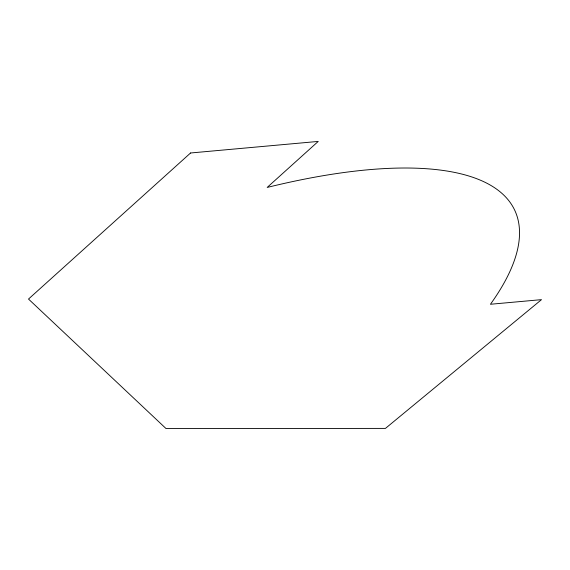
<?xml version="1.0" encoding="UTF-8"?>
<svg xmlns="http://www.w3.org/2000/svg" width="570" height="570" viewBox="0 0 570 570"><rect width="100%" height="100%" fill="white"/><g stroke="black" fill="none" stroke-linecap="round" stroke-linejoin="round"><path stroke-width="0.85" d="M190.565 152.988L28.5 299.058L166.048 428.576L385.448 428.398L541.5 299.642L490.435 304.266A440.966 146.469 -25.1 0 0 267.173 187.445L318.238 141.424L190.565 152.988"/></g></svg>
